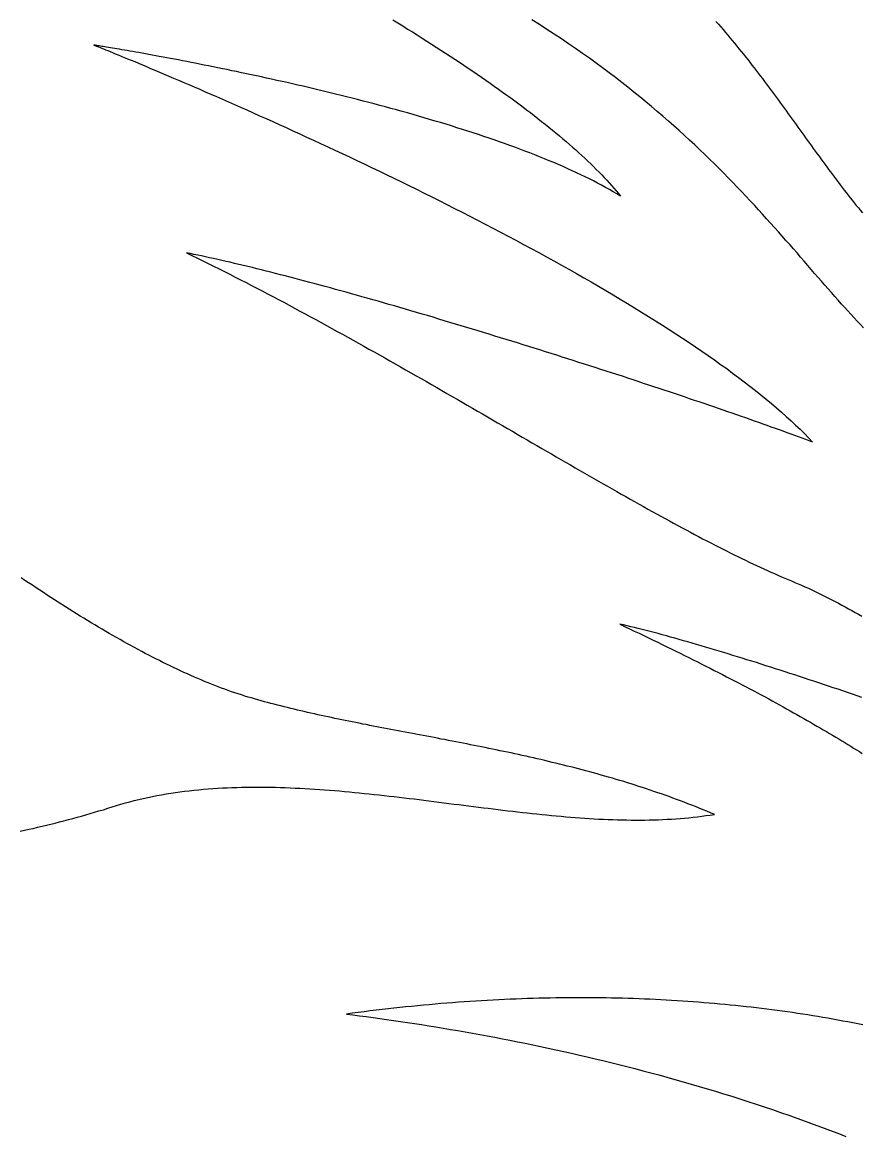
# Model space of a CAD drawing. Extents: x 5 to 105, y 2 to 136.
# Drawn here: x 72.32 to 80.31, y 102.6 to 113.19 of the extents above; entities that cross this region are included whole.
import ezdxf

# ---------------------------------------------------------------- set-up
doc = ezdxf.new("R2010")
doc.units = 0
doc.layers.get('0').update_dxf_attribs({"linetype": 'CONTINUOUS'})

msp = doc.modelspace()

# ---------------------------------------------------------------- linework, layer by layer
at = {"color": 7}
for points in [[(75.8485, 113.211, 0), (75.8956, 113.182, 0), (75.9425, 113.153, 0), (75.9891, 113.124, 0), (76.0354, 113.096, 0), (76.0814, 113.067, 0), (76.1271, 113.038, 0), (76.1726, 113.009, 0), (76.2177, 112.981, 0), (76.2626, 112.952, 0), (76.3071, 112.923, 0), (76.3514, 112.894, 0), (76.3953, 112.866, 0), (76.4388, 112.837, 0), (76.4821, 112.808, 0), (76.525, 112.78, 0), (76.5675, 112.751, 0), (76.6097, 112.722, 0), (76.6515, 112.694, 0), (76.693, 112.665, 0), (76.7341, 112.637, 0), (76.7748, 112.608, 0), (76.8151, 112.58, 0), (76.855, 112.552, 0), (76.8945, 112.523, 0), (76.9336, 112.495, 0), (76.9723, 112.467, 0), (77.0106, 112.439, 0), (77.0485, 112.411, 0), (77.0859, 112.383, 0), (77.1229, 112.355, 0), (77.1594, 112.327, 0), (77.1955, 112.299, 0), (77.2312, 112.271, 0), (77.2663, 112.244, 0), (77.301, 112.216, 0), (77.3353, 112.189, 0), (77.369, 112.161, 0), (77.4023, 112.134, 0), (77.435, 112.107, 0), (77.4673, 112.079, 0), (77.499, 112.052, 0), (77.5302, 112.025, 0), (77.561, 111.998, 0), (77.5911, 111.972, 0), (77.6208, 111.945, 0), (77.6499, 111.918, 0), (77.6785, 111.892, 0), (77.7065, 111.865, 0), (77.7339, 111.839, 0), (77.7608, 111.813, 0), (77.7871, 111.787, 0), (77.8128, 111.761, 0), (77.838, 111.735, 0), (77.8625, 111.709, 0), (77.8865, 111.683, 0), (77.9098, 111.658, 0), (77.9326, 111.633, 0), (77.9547, 111.607, 0), (77.9762, 111.582, 0), (77.9971, 111.557, 0), (78.0173, 111.532, 0)], [(80.3326, 110.278, 0), (80.3027, 110.309, 0), (80.2726, 110.341, 0), (80.2425, 110.373, 0), (80.2122, 110.406, 0), (80.1818, 110.439, 0), (80.1512, 110.473, 0), (80.1205, 110.507, 0), (80.0896, 110.541, 0), (80.0585, 110.576, 0), (80.0271, 110.612, 0), (79.9956, 110.648, 0), (79.9638, 110.684, 0), (79.9317, 110.721, 0), (79.8994, 110.758, 0), (79.8668, 110.796, 0), (79.8338, 110.834, 0), (79.8006, 110.872, 0), (79.767, 110.911, 0), (79.733, 110.95, 0), (79.6987, 110.99, 0), (79.664, 111.029, 0), (79.6289, 111.07, 0), (79.5934, 111.11, 0), (79.5575, 111.151, 0), (79.5211, 111.192, 0), (79.4842, 111.233, 0), (79.4469, 111.275, 0), (79.4091, 111.317, 0), (79.3708, 111.359, 0), (79.3319, 111.402, 0), (79.2925, 111.445, 0), (79.2526, 111.488, 0), (79.2121, 111.531, 0), (79.171, 111.575, 0), (79.1293, 111.618, 0), (79.087, 111.662, 0), (79.0441, 111.706, 0), (79.0005, 111.75, 0), (78.9562, 111.795, 0), (78.9113, 111.84, 0), (78.8657, 111.884, 0), (78.8194, 111.929, 0), (78.7723, 111.974, 0), (78.7245, 112.02, 0), (78.676, 112.065, 0), (78.6267, 112.11, 0), (78.5766, 112.156, 0), (78.5257, 112.202, 0), (78.474, 112.247, 0), (78.4215, 112.293, 0), (78.3681, 112.339, 0), (78.3139, 112.385, 0), (78.2587, 112.431, 0), (78.2027, 112.477, 0), (78.1458, 112.523, 0), (78.088, 112.569, 0), (78.0292, 112.615, 0), (77.9694, 112.661, 0), (77.9087, 112.707, 0), (77.847, 112.753, 0), (77.7843, 112.799, 0), (77.7206, 112.845, 0), (77.6559, 112.891, 0), (77.5901, 112.937, 0), (77.5233, 112.983, 0), (77.4553, 113.029, 0), (77.3863, 113.075, 0), (77.3162, 113.12, 0), (77.2449, 113.166, 0), (77.1725, 113.211, 0)], [(78.9268, 113.196, 0), (78.9495, 113.17, 0), (78.9721, 113.144, 0), (78.9945, 113.118, 0), (79.0166, 113.092, 0), (79.0386, 113.066, 0), (79.0604, 113.04, 0), (79.0821, 113.014, 0), (79.1035, 112.988, 0), (79.1248, 112.962, 0), (79.146, 112.936, 0), (79.1669, 112.91, 0), (79.1878, 112.884, 0), (79.2084, 112.858, 0), (79.229, 112.832, 0), (79.2493, 112.807, 0), (79.2696, 112.781, 0), (79.2897, 112.755, 0), (79.3097, 112.729, 0), (79.3296, 112.703, 0), (79.3493, 112.677, 0), (79.369, 112.651, 0), (79.3885, 112.625, 0), (79.4079, 112.599, 0), (79.4272, 112.574, 0), (79.4465, 112.548, 0), (79.4656, 112.522, 0), (79.4846, 112.496, 0), (79.5036, 112.47, 0), (79.5225, 112.445, 0), (79.5413, 112.419, 0), (79.56, 112.393, 0), (79.5787, 112.368, 0), (79.5973, 112.342, 0), (79.6159, 112.317, 0), (79.6344, 112.291, 0), (79.6528, 112.265, 0), (79.6712, 112.24, 0), (79.6896, 112.214, 0), (79.7079, 112.189, 0), (79.7262, 112.163, 0), (79.7445, 112.138, 0), (79.7628, 112.113, 0), (79.781, 112.087, 0), (79.7992, 112.062, 0), (79.8174, 112.037, 0), (79.8357, 112.012, 0), (79.8539, 111.986, 0), (79.8721, 111.961, 0), (79.8903, 111.936, 0), (79.9086, 111.911, 0), (79.9268, 111.886, 0), (79.9451, 111.861, 0), (79.9634, 111.836, 0), (79.9818, 111.811, 0), (80.0001, 111.786, 0), (80.0185, 111.762, 0), (80.037, 111.737, 0), (80.0555, 111.712, 0), (80.0741, 111.688, 0), (80.0927, 111.663, 0), (80.1114, 111.638, 0), (80.1301, 111.614, 0), (80.1489, 111.589, 0), (80.1678, 111.565, 0), (80.1868, 111.541, 0), (80.2059, 111.516, 0), (80.225, 111.492, 0), (80.2442, 111.468, 0), (80.2636, 111.444, 0), (80.283, 111.42, 0), (80.3026, 111.396, 0), (80.3222, 111.372, 0)], [(78.0173, 111.532, 0), (77.9829, 111.553, 0), (77.9477, 111.574, 0), (77.9118, 111.595, 0), (77.8751, 111.615, 0), (77.8377, 111.635, 0), (77.7996, 111.656, 0), (77.7608, 111.676, 0), (77.7213, 111.696, 0), (77.6811, 111.715, 0), (77.6403, 111.735, 0), (77.5989, 111.755, 0), (77.5568, 111.774, 0), (77.5142, 111.793, 0), (77.471, 111.813, 0), (77.4272, 111.832, 0), (77.3829, 111.851, 0), (77.338, 111.869, 0), (77.2927, 111.888, 0), (77.2468, 111.906, 0), (77.2005, 111.925, 0), (77.1537, 111.943, 0), (77.1064, 111.961, 0), (77.0588, 111.979, 0), (77.0107, 111.997, 0), (76.9622, 112.015, 0), (76.9134, 112.032, 0), (76.8642, 112.05, 0), (76.8146, 112.067, 0), (76.7648, 112.084, 0), (76.7146, 112.101, 0), (76.6641, 112.118, 0), (76.6134, 112.135, 0), (76.5623, 112.151, 0), (76.5111, 112.168, 0), (76.4596, 112.184, 0), (76.4079, 112.2, 0), (76.356, 112.216, 0), (76.304, 112.232, 0), (76.2517, 112.247, 0), (76.1994, 112.263, 0), (76.1469, 112.278, 0), (76.0943, 112.294, 0), (76.0416, 112.309, 0), (75.9888, 112.324, 0), (75.936, 112.338, 0), (75.8831, 112.353, 0), (75.8302, 112.367, 0), (75.7773, 112.382, 0), (75.7245, 112.396, 0), (75.6716, 112.41, 0), (75.6188, 112.424, 0), (75.566, 112.438, 0), (75.5133, 112.451, 0), (75.4607, 112.465, 0), (75.4082, 112.478, 0), (75.3558, 112.491, 0), (75.3036, 112.504, 0), (75.2516, 112.516, 0), (75.1997, 112.529, 0), (75.148, 112.542, 0), (75.0965, 112.554, 0), (75.0452, 112.566, 0), (74.9942, 112.578, 0), (74.9434, 112.59, 0), (74.8929, 112.601, 0), (74.8428, 112.613, 0), (74.7929, 112.624, 0), (74.7433, 112.635, 0), (74.6941, 112.646, 0), (74.6453, 112.657, 0), (74.5968, 112.667, 0), (74.5487, 112.678, 0), (74.501, 112.688, 0), (74.4538, 112.698, 0), (74.407, 112.708, 0), (74.3606, 112.718, 0), (74.3148, 112.727, 0), (74.2694, 112.737, 0), (74.2245, 112.746, 0), (74.1802, 112.755, 0), (74.1364, 112.764, 0), (74.0932, 112.773, 0), (74.0505, 112.781, 0), (74.0085, 112.79, 0), (73.967, 112.798, 0), (73.9262, 112.806, 0), (73.886, 112.814, 0), (73.8465, 112.821, 0), (73.8077, 112.829, 0), (73.7696, 112.836, 0), (73.7321, 112.843, 0), (73.6954, 112.85, 0), (73.6595, 112.857, 0), (73.6243, 112.863, 0), (73.5899, 112.87, 0), (73.5563, 112.876, 0), (73.5234, 112.882, 0), (73.4915, 112.888, 0), (73.4603, 112.893, 0), (73.4301, 112.899, 0), (73.4007, 112.904, 0), (73.3722, 112.909, 0), (73.3446, 112.914, 0), (73.3179, 112.919, 0), (73.2922, 112.923, 0), (73.2675, 112.927, 0), (73.2437, 112.931, 0), (73.2209, 112.935, 0), (73.1992, 112.939, 0), (73.1785, 112.943, 0), (73.1588, 112.946, 0), (73.1402, 112.949, 0), (73.1226, 112.952, 0), (73.1062, 112.955, 0), (73.0908, 112.957, 0), (73.0766, 112.959, 0), (73.0636, 112.962, 0), (73.0517, 112.964, 0), (73.041, 112.965, 0), (73.0315, 112.967, 0), (73.0232, 112.968, 0), (73.0161, 112.969, 0), (73.0103, 112.97, 0), (73.0057, 112.971, 0), (73.0025, 112.971, 0), (73.0005, 112.972, 0), (72.9998, 112.972, 0)], [(72.9998, 112.972, 0), (73.0008, 112.971, 0), (73.0037, 112.97, 0), (73.0085, 112.968, 0), (73.0152, 112.966, 0), (73.0237, 112.962, 0), (73.034, 112.958, 0), (73.0461, 112.953, 0), (73.06, 112.948, 0), (73.0757, 112.941, 0), (73.093, 112.934, 0), (73.1121, 112.927, 0), (73.1328, 112.918, 0), (73.1551, 112.909, 0), (73.1791, 112.899, 0), (73.2046, 112.889, 0), (73.2318, 112.878, 0), (73.2604, 112.866, 0), (73.2905, 112.854, 0), (73.3222, 112.841, 0), (73.3553, 112.827, 0), (73.3898, 112.813, 0), (73.4257, 112.798, 0), (73.463, 112.782, 0), (73.5017, 112.766, 0), (73.5417, 112.749, 0), (73.5829, 112.732, 0), (73.6255, 112.714, 0), (73.6693, 112.695, 0), (73.7143, 112.676, 0), (73.7605, 112.656, 0), (73.8079, 112.636, 0), (73.8565, 112.615, 0), (73.9061, 112.594, 0), (73.9569, 112.572, 0), (74.0087, 112.55, 0), (74.0615, 112.527, 0), (74.1154, 112.504, 0), (74.1702, 112.48, 0), (74.2261, 112.455, 0), (74.2828, 112.43, 0), (74.3405, 112.405, 0), (74.399, 112.379, 0), (74.4584, 112.353, 0), (74.5187, 112.326, 0), (74.5797, 112.298, 0), (74.6415, 112.271, 0), (74.7041, 112.243, 0), (74.7674, 112.214, 0), (74.8314, 112.185, 0), (74.8961, 112.155, 0), (74.9614, 112.126, 0), (75.0273, 112.095, 0), (75.0939, 112.065, 0), (75.161, 112.034, 0), (75.2287, 112.002, 0), (75.2969, 111.97, 0), (75.3655, 111.938, 0), (75.4347, 111.905, 0), (75.5043, 111.872, 0), (75.5743, 111.839, 0), (75.6447, 111.806, 0), (75.7154, 111.772, 0), (75.7865, 111.737, 0), (75.8579, 111.703, 0), (75.9296, 111.668, 0), (76.0016, 111.633, 0), (76.0737, 111.597, 0), (76.1461, 111.561, 0), (76.2187, 111.525, 0), (76.2914, 111.489, 0), (76.3643, 111.452, 0), (76.4372, 111.415, 0), (76.5103, 111.378, 0), (76.5834, 111.341, 0), (76.6565, 111.303, 0), (76.7296, 111.265, 0), (76.8027, 111.227, 0), (76.8757, 111.189, 0), (76.9486, 111.15, 0), (77.0215, 111.111, 0), (77.0942, 111.072, 0), (77.1668, 111.033, 0), (77.2391, 110.994, 0), (77.3113, 110.954, 0), (77.3832, 110.914, 0), (77.4549, 110.875, 0), (77.5263, 110.835, 0), (77.5974, 110.794, 0), (77.6681, 110.754, 0), (77.7385, 110.714, 0), (77.8084, 110.673, 0), (77.878, 110.632, 0), (77.9471, 110.592, 0), (78.0157, 110.551, 0), (78.0839, 110.51, 0), (78.1515, 110.469, 0), (78.2186, 110.427, 0), (78.2851, 110.386, 0), (78.351, 110.345, 0), (78.4163, 110.303, 0), (78.4809, 110.262, 0), (78.5449, 110.22, 0), (78.6081, 110.179, 0), (78.6706, 110.137, 0), (78.7324, 110.096, 0), (78.7934, 110.054, 0), (78.8536, 110.013, 0), (78.9129, 109.971, 0), (78.9714, 109.929, 0), (79.029, 109.888, 0), (79.0857, 109.846, 0), (79.1414, 109.804, 0), (79.1962, 109.763, 0), (79.25, 109.721, 0), (79.3028, 109.68, 0), (79.3545, 109.638, 0), (79.4052, 109.597, 0), (79.4547, 109.556, 0), (79.5032, 109.515, 0), (79.5505, 109.473, 0), (79.5966, 109.432, 0), (79.6416, 109.391, 0), (79.6853, 109.35, 0), (79.7278, 109.31, 0), (79.7689, 109.269, 0), (79.8088, 109.229, 0), (79.8474, 109.188, 0)], [(79.8474, 109.188, 0), (79.8147, 109.2, 0), (79.7813, 109.213, 0), (79.7473, 109.225, 0), (79.7127, 109.238, 0), (79.6775, 109.251, 0), (79.6417, 109.264, 0), (79.6053, 109.277, 0), (79.5683, 109.291, 0), (79.5307, 109.304, 0), (79.4926, 109.318, 0), (79.4539, 109.332, 0), (79.4147, 109.346, 0), (79.3749, 109.36, 0), (79.3346, 109.374, 0), (79.2938, 109.389, 0), (79.2525, 109.403, 0), (79.2107, 109.418, 0), (79.1684, 109.433, 0), (79.1257, 109.448, 0), (79.0825, 109.463, 0), (79.0388, 109.478, 0), (78.9947, 109.493, 0), (78.9502, 109.508, 0), (78.9052, 109.524, 0), (78.8598, 109.539, 0), (78.814, 109.555, 0), (78.7679, 109.571, 0), (78.7213, 109.586, 0), (78.6744, 109.602, 0), (78.6271, 109.618, 0), (78.5795, 109.634, 0), (78.5315, 109.65, 0), (78.4832, 109.666, 0), (78.4345, 109.683, 0), (78.3856, 109.699, 0), (78.3363, 109.715, 0), (78.2868, 109.732, 0), (78.2369, 109.748, 0), (78.1868, 109.765, 0), (78.1365, 109.781, 0), (78.0858, 109.798, 0), (78.035, 109.815, 0), (77.9839, 109.831, 0), (77.9326, 109.848, 0), (77.881, 109.865, 0), (77.8293, 109.881, 0), (77.7774, 109.898, 0), (77.7253, 109.915, 0), (77.673, 109.932, 0), (77.6205, 109.948, 0), (77.5679, 109.965, 0), (77.5152, 109.982, 0), (77.4623, 109.999, 0), (77.4093, 110.016, 0), (77.3562, 110.032, 0), (77.303, 110.049, 0), (77.2497, 110.066, 0), (77.1963, 110.083, 0), (77.1428, 110.099, 0), (77.0893, 110.116, 0), (77.0357, 110.133, 0), (76.9821, 110.149, 0), (76.9285, 110.166, 0), (76.8748, 110.183, 0), (76.8211, 110.199, 0), (76.7674, 110.216, 0), (76.7137, 110.232, 0), (76.6601, 110.248, 0), (76.6064, 110.265, 0), (76.5528, 110.281, 0), (76.4993, 110.297, 0), (76.4458, 110.313, 0), (76.3923, 110.329, 0), (76.339, 110.345, 0), (76.2857, 110.361, 0), (76.2325, 110.377, 0), (76.1795, 110.393, 0), (76.1265, 110.408, 0), (76.0737, 110.424, 0), (76.021, 110.439, 0), (75.9685, 110.455, 0), (75.9161, 110.47, 0), (75.8639, 110.485, 0), (75.8119, 110.5, 0), (75.76, 110.515, 0), (75.7084, 110.53, 0), (75.657, 110.544, 0), (75.6057, 110.559, 0), (75.5547, 110.573, 0), (75.504, 110.587, 0), (75.4535, 110.602, 0), (75.4032, 110.616, 0), (75.3532, 110.629, 0), (75.3035, 110.643, 0), (75.2541, 110.657, 0), (75.205, 110.67, 0), (75.1561, 110.683, 0), (75.1076, 110.696, 0), (75.0595, 110.709, 0), (75.0116, 110.722, 0), (74.9641, 110.735, 0), (74.917, 110.747, 0), (74.8702, 110.759, 0), (74.8239, 110.771, 0), (74.7779, 110.783, 0), (74.7322, 110.795, 0), (74.687, 110.807, 0), (74.6423, 110.818, 0), (74.5979, 110.829, 0), (74.554, 110.84, 0), (74.5105, 110.851, 0), (74.4675, 110.861, 0), (74.425, 110.871, 0), (74.3829, 110.881, 0), (74.3413, 110.891, 0), (74.3002, 110.901, 0), (74.2597, 110.91, 0), (74.2196, 110.919, 0), (74.1801, 110.928, 0), (74.1411, 110.937, 0), (74.1026, 110.945, 0), (74.0647, 110.954, 0), (74.0274, 110.962, 0), (73.9907, 110.969, 0), (73.9545, 110.977, 0), (73.9189, 110.984, 0), (73.884, 110.991, 0)], [(73.884, 110.991, 0), (73.9355, 110.966, 0), (73.987, 110.941, 0), (74.0385, 110.915, 0), (74.09, 110.89, 0), (74.1414, 110.864, 0), (74.1929, 110.838, 0), (74.2444, 110.813, 0), (74.2958, 110.787, 0), (74.3473, 110.76, 0), (74.3987, 110.734, 0), (74.4501, 110.708, 0), (74.5015, 110.681, 0), (74.5529, 110.654, 0), (74.6042, 110.628, 0), (74.6555, 110.601, 0), (74.7068, 110.574, 0), (74.758, 110.547, 0), (74.8092, 110.52, 0), (74.8604, 110.492, 0), (74.9115, 110.465, 0), (74.9625, 110.437, 0), (75.0136, 110.41, 0), (75.0645, 110.382, 0), (75.1155, 110.355, 0), (75.1663, 110.327, 0), (75.2171, 110.299, 0), (75.2679, 110.271, 0), (75.3186, 110.243, 0), (75.3692, 110.215, 0), (75.4198, 110.187, 0), (75.4703, 110.159, 0), (75.5207, 110.131, 0), (75.571, 110.103, 0), (75.6213, 110.075, 0), (75.6715, 110.047, 0), (75.7216, 110.019, 0), (75.7716, 109.99, 0), (75.8215, 109.962, 0), (75.8714, 109.934, 0), (75.9211, 109.906, 0), (75.9708, 109.878, 0), (76.0203, 109.849, 0), (76.0698, 109.821, 0), (76.1191, 109.793, 0), (76.1684, 109.765, 0), (76.2175, 109.736, 0), (76.2666, 109.708, 0), (76.3155, 109.68, 0), (76.3643, 109.652, 0), (76.413, 109.624, 0), (76.4616, 109.596, 0), (76.51, 109.568, 0), (76.5583, 109.54, 0), (76.6065, 109.512, 0), (76.6546, 109.484, 0), (76.7025, 109.456, 0), (76.7503, 109.428, 0), (76.798, 109.401, 0), (76.8455, 109.373, 0), (76.8929, 109.346, 0), (76.9402, 109.318, 0), (76.9873, 109.291, 0), (77.0342, 109.263, 0), (77.081, 109.236, 0), (77.1277, 109.209, 0), (77.1741, 109.182, 0), (77.2205, 109.155, 0), (77.2666, 109.128, 0), (77.3126, 109.102, 0), (77.3585, 109.075, 0), (77.4041, 109.049, 0), (77.4496, 109.022, 0), (77.4949, 108.996, 0), (77.5401, 108.97, 0), (77.585, 108.944, 0), (77.6298, 108.918, 0), (77.6744, 108.893, 0), (77.7188, 108.867, 0), (77.763, 108.842, 0), (77.8071, 108.817, 0), (77.8509, 108.791, 0), (77.8945, 108.767, 0), (77.938, 108.742, 0), (77.9812, 108.717, 0), (78.0242, 108.693, 0), (78.0671, 108.669, 0), (78.1097, 108.645, 0), (78.1521, 108.621, 0), (78.1943, 108.597, 0), (78.2362, 108.574, 0), (78.278, 108.55, 0), (78.3195, 108.527, 0), (78.3608, 108.505, 0), (78.4019, 108.482, 0), (78.4428, 108.459, 0), (78.4834, 108.437, 0), (78.5238, 108.415, 0), (78.564, 108.394, 0), (78.6039, 108.372, 0), (78.6435, 108.351, 0), (78.683, 108.33, 0), (78.7222, 108.309, 0), (78.7611, 108.288, 0), (78.7998, 108.268, 0), (78.8382, 108.248, 0), (78.8764, 108.228, 0), (78.9143, 108.209, 0), (78.9519, 108.189, 0), (78.9893, 108.17, 0), (79.0265, 108.152, 0), (79.0633, 108.133, 0), (79.0999, 108.115, 0), (79.1362, 108.097, 0), (79.1722, 108.079, 0), (79.208, 108.062, 0), (79.2435, 108.045, 0), (79.2786, 108.028, 0), (79.3135, 108.012, 0), (79.3482, 107.996, 0), (79.3825, 107.98, 0), (79.4165, 107.965, 0), (79.4502, 107.95, 0), (79.4837, 107.935, 0), (79.5168, 107.92, 0), (79.5496, 107.906, 0), (79.5822, 107.892, 0), (79.6144, 107.879, 0)], [(74.5319, 106.741, 0), (74.501, 106.75, 0), (74.47, 106.759, 0), (74.4388, 106.769, 0), (74.4075, 106.779, 0), (74.3761, 106.789, 0), (74.3446, 106.799, 0), (74.313, 106.81, 0), (74.2813, 106.821, 0), (74.2494, 106.833, 0), (74.2175, 106.845, 0), (74.1854, 106.857, 0), (74.1532, 106.869, 0), (74.1209, 106.882, 0), (74.0886, 106.895, 0), (74.0561, 106.908, 0), (74.0235, 106.922, 0), (73.9908, 106.936, 0), (73.958, 106.95, 0), (73.9252, 106.964, 0), (73.8922, 106.979, 0), (73.8592, 106.994, 0), (73.826, 107.009, 0), (73.7928, 107.024, 0), (73.7595, 107.04, 0), (73.7261, 107.056, 0), (73.6927, 107.073, 0), (73.6591, 107.089, 0), (73.6255, 107.106, 0), (73.5918, 107.123, 0), (73.558, 107.14, 0), (73.5242, 107.158, 0), (73.4903, 107.175, 0), (73.4563, 107.193, 0), (73.4223, 107.211, 0), (73.3882, 107.23, 0), (73.354, 107.249, 0), (73.3198, 107.267, 0), (73.2855, 107.286, 0), (73.2511, 107.306, 0), (73.2167, 107.325, 0), (73.1823, 107.345, 0), (73.1478, 107.365, 0), (73.1132, 107.385, 0), (73.0786, 107.405, 0), (73.044, 107.426, 0), (73.0093, 107.446, 0), (72.9746, 107.467, 0), (72.9398, 107.488, 0), (72.905, 107.51, 0), (72.8702, 107.531, 0), (72.8353, 107.553, 0), (72.8004, 107.574, 0), (72.7654, 107.596, 0), (72.7305, 107.618, 0), (72.6955, 107.641, 0), (72.6605, 107.663, 0), (72.6254, 107.686, 0), (72.5904, 107.708, 0), (72.5553, 107.731, 0), (72.5202, 107.754, 0), (72.485, 107.777, 0), (72.4499, 107.801, 0), (72.4148, 107.824, 0), (72.3796, 107.848, 0), (72.3444, 107.871, 0), (72.3093, 107.895, 0)], [(79.6144, 107.879, 0), (79.6464, 107.866, 0), (79.6785, 107.852, 0), (79.7106, 107.838, 0), (79.7427, 107.824, 0), (79.7748, 107.809, 0), (79.807, 107.795, 0), (79.8391, 107.78, 0), (79.8711, 107.764, 0), (79.9032, 107.749, 0), (79.9353, 107.733, 0), (79.9673, 107.718, 0), (79.9993, 107.702, 0), (80.0313, 107.685, 0), (80.0633, 107.669, 0), (80.0952, 107.652, 0), (80.127, 107.635, 0), (80.1588, 107.618, 0), (80.1906, 107.601, 0), (80.2223, 107.584, 0), (80.2539, 107.566, 0), (80.2855, 107.549, 0), (80.317, 107.531, 0)], [(80.3167, 106.756, 0), (80.2715, 106.771, 0), (80.2262, 106.787, 0), (80.1807, 106.802, 0), (80.1352, 106.817, 0), (80.0896, 106.833, 0), (80.0439, 106.848, 0), (79.9981, 106.864, 0), (79.9523, 106.879, 0), (79.9064, 106.894, 0), (79.8605, 106.909, 0), (79.8146, 106.924, 0), (79.7687, 106.94, 0), (79.7228, 106.955, 0), (79.6769, 106.97, 0), (79.6311, 106.985, 0), (79.5853, 106.999, 0), (79.5395, 107.014, 0), (79.4939, 107.029, 0), (79.4483, 107.043, 0), (79.4029, 107.058, 0), (79.3575, 107.072, 0), (79.3123, 107.087, 0), (79.2672, 107.101, 0), (79.2223, 107.115, 0), (79.1775, 107.129, 0), (79.133, 107.143, 0), (79.0886, 107.156, 0), (79.0444, 107.17, 0), (79.0004, 107.183, 0), (78.9567, 107.196, 0), (78.9132, 107.21, 0), (78.87, 107.222, 0), (78.827, 107.235, 0), (78.7844, 107.248, 0), (78.742, 107.26, 0), (78.6999, 107.272, 0), (78.6582, 107.284, 0), (78.6168, 107.296, 0), (78.5757, 107.308, 0), (78.535, 107.319, 0), (78.4947, 107.33, 0), (78.4548, 107.341, 0), (78.4152, 107.352, 0), (78.3761, 107.363, 0), (78.3374, 107.373, 0), (78.2991, 107.383, 0), (78.2613, 107.393, 0), (78.224, 107.402, 0), (78.1871, 107.412, 0), (78.1507, 107.421, 0), (78.1149, 107.429, 0), (78.0795, 107.438, 0), (78.0447, 107.446, 0), (78.0104, 107.454, 0)], [(78.0104, 107.454, 0), (78.0569, 107.432, 0), (78.103, 107.41, 0), (78.1487, 107.388, 0), (78.194, 107.367, 0), (78.239, 107.345, 0), (78.2836, 107.324, 0), (78.3278, 107.302, 0), (78.3717, 107.281, 0), (78.4153, 107.26, 0), (78.4585, 107.239, 0), (78.5013, 107.218, 0), (78.5438, 107.197, 0), (78.5859, 107.176, 0), (78.6277, 107.155, 0), (78.6692, 107.135, 0), (78.7103, 107.114, 0), (78.751, 107.094, 0), (78.7914, 107.073, 0), (78.8315, 107.053, 0), (78.8713, 107.033, 0), (78.9107, 107.013, 0), (78.9498, 106.993, 0), (78.9886, 106.973, 0), (79.027, 106.953, 0), (79.0651, 106.933, 0), (79.1029, 106.914, 0), (79.1404, 106.894, 0), (79.1775, 106.875, 0), (79.2144, 106.855, 0), (79.2509, 106.836, 0), (79.2871, 106.817, 0), (79.323, 106.798, 0), (79.3586, 106.779, 0), (79.3939, 106.76, 0), (79.4289, 106.741, 0), (79.4635, 106.722, 0), (79.4979, 106.703, 0), (79.532, 106.684, 0), (79.5658, 106.666, 0), (79.5993, 106.647, 0), (79.6325, 106.629, 0), (79.6654, 106.61, 0), (79.698, 106.592, 0), (79.7304, 106.574, 0), (79.7624, 106.555, 0), (79.7942, 106.537, 0), (79.8257, 106.519, 0), (79.8569, 106.501, 0), (79.8878, 106.483, 0), (79.9185, 106.465, 0), (79.9489, 106.448, 0), (79.979, 106.43, 0), (80.0089, 106.412, 0), (80.0384, 106.395, 0), (80.0678, 106.377, 0), (80.0968, 106.36, 0), (80.1256, 106.342, 0), (80.1542, 106.325, 0), (80.1825, 106.308, 0), (80.2105, 106.29, 0), (80.2383, 106.273, 0), (80.2658, 106.256, 0), (80.2931, 106.239, 0), (80.3201, 106.222, 0)], [(78.9118, 105.641, 0), (78.8759, 105.656, 0), (78.8399, 105.671, 0), (78.804, 105.686, 0), (78.768, 105.7, 0), (78.732, 105.715, 0), (78.696, 105.729, 0), (78.66, 105.743, 0), (78.624, 105.757, 0), (78.588, 105.77, 0), (78.5519, 105.784, 0), (78.5159, 105.797, 0), (78.4799, 105.81, 0), (78.4439, 105.823, 0), (78.4079, 105.836, 0), (78.3718, 105.848, 0), (78.3358, 105.86, 0), (78.2998, 105.873, 0), (78.2638, 105.885, 0), (78.2277, 105.896, 0), (78.1917, 105.908, 0), (78.1557, 105.92, 0), (78.1197, 105.931, 0), (78.0837, 105.942, 0), (78.0477, 105.953, 0), (78.0117, 105.964, 0), (77.9758, 105.975, 0), (77.9398, 105.985, 0), (77.9038, 105.996, 0), (77.8679, 106.006, 0), (77.832, 106.016, 0), (77.7961, 106.026, 0), (77.7602, 106.036, 0), (77.7243, 106.046, 0), (77.6884, 106.056, 0), (77.6525, 106.065, 0), (77.6167, 106.075, 0), (77.5809, 106.084, 0), (77.5451, 106.093, 0), (77.5093, 106.102, 0), (77.4735, 106.111, 0), (77.4378, 106.12, 0), (77.4021, 106.129, 0), (77.3664, 106.137, 0), (77.3307, 106.146, 0), (77.295, 106.154, 0), (77.2594, 106.163, 0), (77.2238, 106.171, 0), (77.1882, 106.179, 0), (77.1527, 106.187, 0), (77.1172, 106.195, 0), (77.0817, 106.203, 0), (77.0462, 106.211, 0), (77.0108, 106.218, 0), (76.9754, 106.226, 0), (76.94, 106.234, 0), (76.9047, 106.241, 0), (76.8694, 106.248, 0), (76.8342, 106.256, 0), (76.7989, 106.263, 0), (76.7637, 106.27, 0), (76.7286, 106.277, 0), (76.6935, 106.284, 0), (76.6584, 106.291, 0), (76.6234, 106.298, 0), (76.5884, 106.305, 0), (76.5534, 106.312, 0), (76.5185, 106.319, 0), (76.4837, 106.326, 0), (76.4488, 106.333, 0), (76.4141, 106.339, 0), (76.3793, 106.346, 0), (76.3446, 106.353, 0), (76.31, 106.359, 0), (76.2754, 106.366, 0), (76.2409, 106.373, 0), (76.2064, 106.379, 0), (76.1719, 106.386, 0), (76.1375, 106.392, 0), (76.1032, 106.399, 0), (76.0689, 106.405, 0), (76.0347, 106.412, 0), (76.0005, 106.418, 0), (75.9664, 106.424, 0), (75.9323, 106.431, 0), (75.8983, 106.437, 0), (75.8643, 106.444, 0), (75.8304, 106.45, 0), (75.7966, 106.457, 0), (75.7628, 106.463, 0), (75.7291, 106.47, 0), (75.6955, 106.476, 0), (75.6619, 106.483, 0), (75.6283, 106.489, 0), (75.5949, 106.496, 0), (75.5615, 106.502, 0), (75.5281, 106.509, 0), (75.4949, 106.516, 0), (75.4617, 106.522, 0), (75.4286, 106.529, 0), (75.3955, 106.536, 0), (75.3625, 106.542, 0), (75.3296, 106.549, 0), (75.2967, 106.556, 0), (75.264, 106.563, 0), (75.2312, 106.57, 0), (75.1986, 106.577, 0), (75.1661, 106.584, 0), (75.1336, 106.591, 0), (75.1012, 106.598, 0), (75.0689, 106.606, 0), (75.0366, 106.613, 0), (75.0044, 106.62, 0), (74.9723, 106.628, 0), (74.9403, 106.635, 0), (74.9084, 106.643, 0), (74.8766, 106.651, 0), (74.8448, 106.658, 0), (74.8131, 106.666, 0), (74.7815, 106.674, 0), (74.75, 106.682, 0), (74.7186, 106.69, 0), (74.6873, 106.699, 0), (74.656, 106.707, 0), (74.6248, 106.715, 0), (74.5938, 106.724, 0), (74.5628, 106.732, 0), (74.5319, 106.741, 0)], [(73.1747, 105.713, 0), (73.2166, 105.726, 0), (73.2586, 105.738, 0), (73.3009, 105.75, 0), (73.3433, 105.762, 0), (73.3859, 105.773, 0), (73.4287, 105.783, 0), (73.4716, 105.793, 0), (73.5148, 105.803, 0), (73.558, 105.812, 0), (73.6015, 105.82, 0), (73.6451, 105.828, 0), (73.6888, 105.836, 0), (73.7328, 105.843, 0), (73.7768, 105.849, 0), (73.821, 105.856, 0), (73.8654, 105.861, 0), (73.9099, 105.867, 0), (73.9545, 105.872, 0), (73.9992, 105.876, 0), (74.0441, 105.88, 0), (74.0891, 105.884, 0), (74.1343, 105.887, 0), (74.1795, 105.89, 0), (74.2249, 105.893, 0), (74.2704, 105.895, 0), (74.316, 105.897, 0), (74.3617, 105.898, 0), (74.4075, 105.9, 0), (74.4534, 105.9, 0), (74.4994, 105.901, 0), (74.5455, 105.901, 0), (74.5917, 105.901, 0), (74.6379, 105.901, 0), (74.6843, 105.9, 0), (74.7307, 105.899, 0), (74.7772, 105.898, 0), (74.8238, 105.896, 0), (74.8705, 105.894, 0), (74.9172, 105.892, 0), (74.964, 105.89, 0), (75.0109, 105.887, 0), (75.0578, 105.885, 0), (75.1047, 105.882, 0), (75.1518, 105.879, 0), (75.1988, 105.875, 0), (75.2459, 105.872, 0), (75.2931, 105.868, 0), (75.3403, 105.864, 0), (75.3875, 105.86, 0), (75.4347, 105.855, 0), (75.482, 105.851, 0), (75.5293, 105.846, 0), (75.5767, 105.841, 0), (75.624, 105.837, 0), (75.6714, 105.832, 0), (75.7188, 105.826, 0), (75.7662, 105.821, 0), (75.8136, 105.816, 0), (75.8609, 105.81, 0), (75.9083, 105.805, 0), (75.9557, 105.799, 0), (76.0031, 105.793, 0), (76.0505, 105.788, 0), (76.0979, 105.782, 0), (76.1452, 105.776, 0), (76.1925, 105.77, 0), (76.2398, 105.764, 0), (76.2871, 105.758, 0), (76.3343, 105.752, 0), (76.3815, 105.746, 0), (76.4287, 105.74, 0), (76.4759, 105.734, 0), (76.5229, 105.728, 0), (76.57, 105.722, 0), (76.617, 105.716, 0), (76.6639, 105.71, 0), (76.7108, 105.704, 0), (76.7576, 105.699, 0), (76.8044, 105.693, 0), (76.8511, 105.687, 0), (76.8977, 105.682, 0), (76.9443, 105.676, 0), (76.9908, 105.671, 0), (77.0372, 105.665, 0), (77.0835, 105.66, 0), (77.1297, 105.655, 0), (77.1759, 105.65, 0), (77.2219, 105.645, 0), (77.2679, 105.64, 0), (77.3138, 105.636, 0), (77.3595, 105.631, 0), (77.4052, 105.627, 0), (77.4507, 105.623, 0), (77.4962, 105.619, 0), (77.5415, 105.615, 0), (77.5867, 105.612, 0), (77.6318, 105.609, 0), (77.6767, 105.605, 0), (77.7216, 105.602, 0), (77.7663, 105.6, 0), (77.8108, 105.597, 0), (77.8553, 105.595, 0), (77.8996, 105.593, 0), (77.9437, 105.591, 0), (77.9877, 105.59, 0), (78.0315, 105.589, 0), (78.0752, 105.588, 0), (78.1188, 105.587, 0), (78.1621, 105.587, 0), (78.2054, 105.587, 0), (78.2484, 105.587, 0), (78.2913, 105.588, 0), (78.334, 105.589, 0), (78.3765, 105.59, 0), (78.4189, 105.592, 0), (78.461, 105.594, 0), (78.503, 105.596, 0), (78.5448, 105.599, 0), (78.5864, 105.602, 0), (78.6278, 105.605, 0), (78.669, 105.609, 0), (78.71, 105.613, 0), (78.7508, 105.618, 0), (78.7914, 105.623, 0), (78.8317, 105.629, 0), (78.8719, 105.635, 0), (78.9118, 105.641, 0)], [(72.2975, 105.481, 0), (72.3395, 105.49, 0), (72.3814, 105.499, 0), (72.4234, 105.508, 0), (72.4652, 105.518, 0), (72.5071, 105.528, 0), (72.5489, 105.538, 0), (72.5906, 105.548, 0), (72.6324, 105.558, 0), (72.6741, 105.569, 0), (72.7159, 105.58, 0), (72.7576, 105.591, 0), (72.7993, 105.602, 0), (72.841, 105.613, 0), (72.8827, 105.625, 0), (72.9244, 105.637, 0), (72.9661, 105.649, 0), (73.0078, 105.661, 0), (73.0495, 105.674, 0), (73.0912, 105.686, 0), (73.1329, 105.7, 0), (73.1747, 105.713, 0)], [(80.3249, 103.635, 0), (80.278, 103.645, 0), (80.231, 103.654, 0), (80.1838, 103.663, 0), (80.1365, 103.672, 0), (80.089, 103.681, 0), (80.0415, 103.689, 0), (79.9938, 103.698, 0), (79.9459, 103.706, 0), (79.898, 103.714, 0), (79.8499, 103.722, 0), (79.8017, 103.73, 0), (79.7533, 103.737, 0), (79.7048, 103.744, 0), (79.6562, 103.752, 0), (79.6075, 103.759, 0), (79.5586, 103.766, 0), (79.5096, 103.772, 0), (79.4605, 103.779, 0), (79.4113, 103.785, 0), (79.362, 103.791, 0), (79.3125, 103.797, 0), (79.2629, 103.803, 0), (79.2132, 103.809, 0), (79.1633, 103.814, 0), (79.1133, 103.819, 0), (79.0633, 103.824, 0), (79.013, 103.829, 0), (78.9627, 103.834, 0), (78.9123, 103.839, 0), (78.8617, 103.843, 0), (78.811, 103.847, 0), (78.7602, 103.851, 0), (78.7093, 103.855, 0), (78.6583, 103.859, 0), (78.6072, 103.862, 0), (78.5559, 103.866, 0), (78.5045, 103.869, 0), (78.453, 103.872, 0), (78.4014, 103.874, 0), (78.3497, 103.877, 0), (78.2979, 103.879, 0), (78.246, 103.882, 0), (78.1939, 103.884, 0), (78.1418, 103.886, 0), (78.0895, 103.887, 0), (78.0371, 103.889, 0), (77.9846, 103.89, 0), (77.932, 103.891, 0), (77.8793, 103.892, 0), (77.8265, 103.893, 0), (77.7736, 103.894, 0), (77.7206, 103.894, 0), (77.6675, 103.894, 0), (77.6142, 103.894, 0), (77.5609, 103.894, 0), (77.5075, 103.894, 0), (77.4539, 103.893, 0), (77.4003, 103.892, 0), (77.3465, 103.891, 0), (77.2927, 103.89, 0), (77.2388, 103.889, 0), (77.1847, 103.888, 0), (77.1306, 103.886, 0), (77.0763, 103.884, 0), (77.022, 103.882, 0), (76.9675, 103.88, 0), (76.913, 103.877, 0), (76.8584, 103.875, 0), (76.8036, 103.872, 0), (76.7488, 103.869, 0), (76.6939, 103.866, 0), (76.6389, 103.862, 0), (76.5837, 103.859, 0), (76.5285, 103.855, 0), (76.4732, 103.851, 0), (76.4179, 103.847, 0), (76.3624, 103.843, 0), (76.3068, 103.838, 0), (76.2511, 103.833, 0), (76.1954, 103.828, 0), (76.1395, 103.823, 0), (76.0836, 103.818, 0), (76.0276, 103.812, 0), (75.9715, 103.807, 0), (75.9153, 103.801, 0), (75.859, 103.795, 0), (75.8026, 103.788, 0), (75.7462, 103.782, 0), (75.6896, 103.775, 0), (75.633, 103.768, 0), (75.5763, 103.761, 0), (75.5195, 103.754, 0), (75.4626, 103.747, 0), (75.4057, 103.739, 0)], [(75.4057, 103.739, 0), (75.4684, 103.731, 0), (75.5317, 103.723, 0), (75.5955, 103.714, 0), (75.6598, 103.706, 0), (75.7246, 103.697, 0), (75.7898, 103.688, 0), (75.8555, 103.678, 0), (75.9217, 103.669, 0), (75.9884, 103.659, 0), (76.0554, 103.648, 0), (76.123, 103.638, 0), (76.1909, 103.627, 0), (76.2593, 103.616, 0), (76.328, 103.605, 0), (76.3972, 103.593, 0), (76.4668, 103.581, 0), (76.5367, 103.569, 0), (76.607, 103.556, 0), (76.6777, 103.543, 0), (76.7487, 103.53, 0), (76.8201, 103.517, 0), (76.8918, 103.503, 0), (76.9638, 103.489, 0), (77.0362, 103.475, 0), (77.1088, 103.46, 0), (77.1818, 103.445, 0), (77.255, 103.43, 0), (77.3286, 103.414, 0), (77.4024, 103.398, 0), (77.4764, 103.382, 0), (77.5507, 103.365, 0), (77.6253, 103.348, 0), (77.7001, 103.33, 0), (77.7751, 103.313, 0), (77.8504, 103.295, 0), (77.9258, 103.276, 0), (78.0015, 103.257, 0), (78.0773, 103.238, 0), (78.1533, 103.219, 0), (78.2295, 103.199, 0), (78.3059, 103.179, 0), (78.3824, 103.158, 0), (78.4591, 103.137, 0), (78.5359, 103.116, 0), (78.6128, 103.094, 0), (78.6899, 103.072, 0), (78.767, 103.049, 0), (78.8443, 103.026, 0), (78.9216, 103.003, 0), (78.9991, 102.979, 0), (79.0766, 102.955, 0), (79.1541, 102.93, 0), (79.2318, 102.905, 0), (79.3094, 102.88, 0), (79.3871, 102.854, 0), (79.4649, 102.828, 0), (79.5426, 102.802, 0), (79.6204, 102.775, 0), (79.6982, 102.747, 0), (79.7759, 102.719, 0), (79.8537, 102.691, 0), (79.9314, 102.662, 0), (80.0091, 102.633, 0), (80.0867, 102.603, 0), (80.1643, 102.573, 0)]]:
    msp.add_polyline3d(points, dxfattribs=at)

doc.saveas('drawing.dxf')
